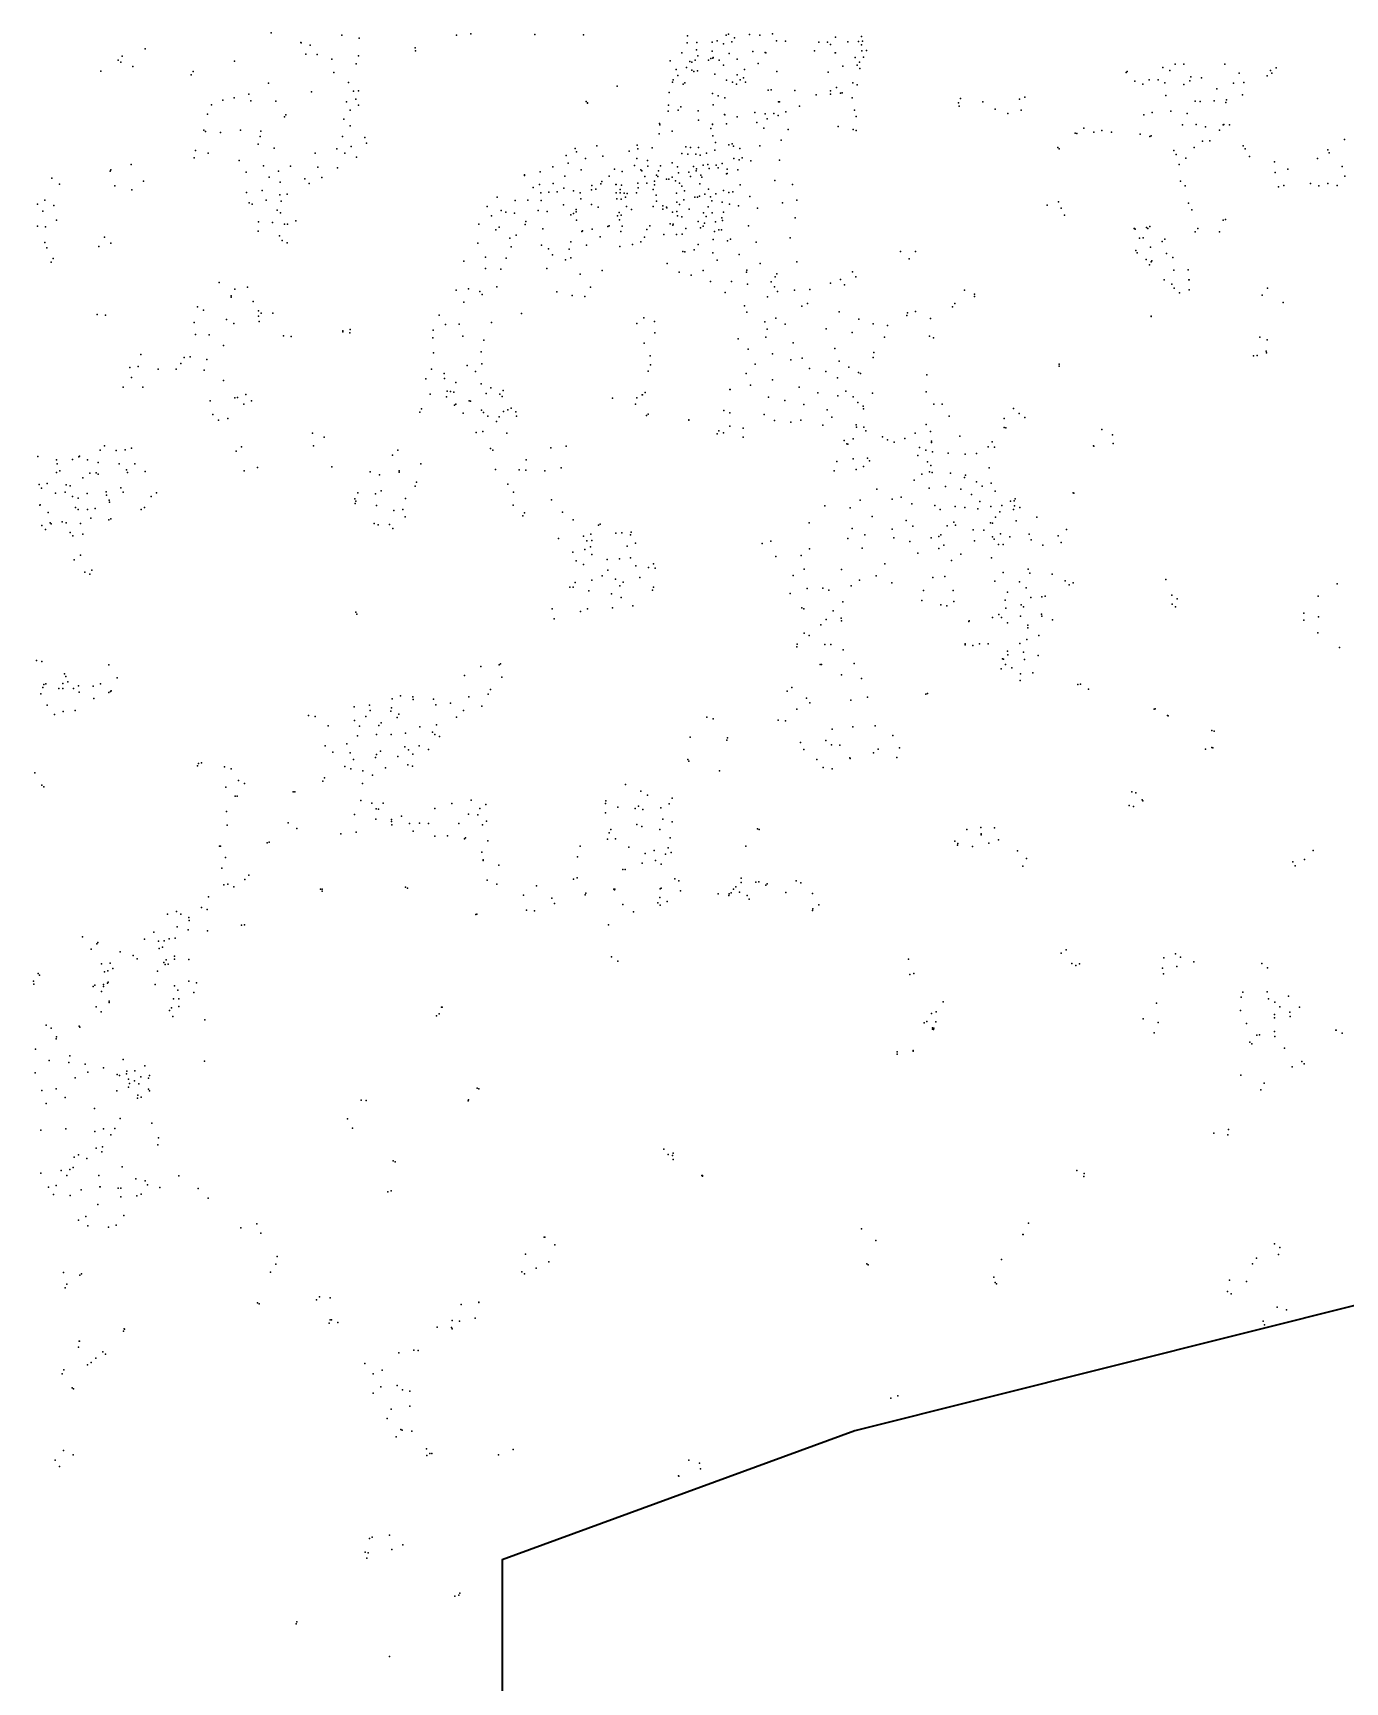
# Model space of a CAD drawing. Header units: millimetres. Extents: x -60275265 to 22802890, y -38578442 to 24337084.
# Drawn here: x -13543878 to -8352878, y -26575804 to -20051304 of the extents above; entities that cross this region are included whole.
import ezdxf

# ---------------------------------------------------------------- set-up
doc = ezdxf.new("R2010")
doc.units = ezdxf.units.MM
doc.header["$MEASUREMENT"] = 0
doc.layers.add('Outline', color=7, linetype='Continuous', true_color=0x000000)
doc.layers.add('particles', color=7, linetype='Continuous', true_color=0x000000)

msp = doc.modelspace()

# ---------------------------------------------------------------- linework, layer by layer
at = {"layer": 'Outline', "color": 3, "lineweight": 35, "true_color": 0x00ff00}
msp.add_lwpolyline([(2388023, -22014924), (1246851, -22397507), (486043, -23034488), (-655070, -23544188), (-1923171, -23926255), (-3444858, -23926255), (-4586030, -23926255), (-6054654, -23291001), (-6234364, -23544188), (-7756052, -24945643), (-10291971, -25582566), (-11687011, -26092266), (-11687011, -27239111), (-10926085, -27748576), (-10672498, -28513120), (-11813952, -29532403), (-12701478, -29022703), (-13842532, -29022703), (-14603457, -30424170), (-14603457, -31698402), (-14857045, -32335606), (-16885907, -32335606), (-18787711, -33099869)], dxfattribs=at)
at = {"layer": 'particles', "color": 93, "true_color": 0x67d435}
for p in [(-12601378, -20051304), (-12484378, -20089304), (-12483378, -20090304), (-12322378, -20060304), (-12253378, -20071304), (-11868378, -20060304), (-11811378, -20055304), (-11558378, -20057304), (-11365378, -20058304), (-10955378, -20090304), (-10954378, -20062304), (-10917378, -20089304), (-10856378, -20088304), (-10837378, -20082304), (-10811378, -20094304), (-10801378, -20059304), (-10792378, -20056304), (-10779378, -20086304), (-10768378, -20070304), (-10709378, -20057304), (-10668378, -20060304), (-10617378, -20055304), (-10602378, -20082304), (-10566378, -20083304), (-10434378, -20088304), (-10400378, -20088304), (-10368378, -20068304), (-10320378, -20086304), (-10277378, -20085304), (-10266378, -20065304), (-10261378, -20084304), (-13207378, -20159304), (-13191378, -20143304), (-13099378, -20114304), (-12464378, -20135304), (-12447378, -20099304), (-12419378, -20136304), (-12361378, -20155304), (-12256378, -20141304), (-12032378, -20110304), (-12030378, -20121304), (-12030378, -20122304), (-10976378, -20129304), (-10923378, -20158304), (-10918378, -20118304), (-10913378, -20142304), (-10871378, -20158304), (-10862378, -20152304), (-10856378, -20123304), (-10854378, -20151304), (-10853378, -20148304), (-10829378, -20159304), (-10789378, -20132304), (-10757378, -20154304), (-10695378, -20124304), (-10647378, -20128304), (-10644378, -20129304), (-10451378, -20121304), (-10388378, -20096304), (-10370378, -20130304), (-10369378, -20130304), (-10290378, -20148304), (-10265378, -20098304), (-10264378, -20122304), (-10257378, -20147304), (-10246378, -20120304), (-13275378, -20202304), (-13196378, -20166304), (-13149378, -20184304), (-12917378, -20216304), (-12910378, -20204304), (-12746378, -20162304), (-12353378, -20207304), (-12265378, -20173304), (-11022378, -20161304), (-10999378, -20195304), (-10992378, -20219304), (-10958378, -20187304), (-10945378, -20164304), (-10937378, -20167304), (-10937378, -20198304), (-10929378, -20204304), (-10914378, -20201304), (-10846378, -20214304), (-10812378, -20178304), (-10757378, -20216304), (-10728378, -20195304), (-10674378, -20172304), (-10600378, -20204304), (-10398378, -20206304), (-10339378, -20182304), (-10282378, -20178304), (-10273378, -20167304), (-10272378, -20191304), (-9218378, -20208304), (-9214378, -20204304), (-9073378, -20188304), (-9046378, -20199304), (-9024378, -20175304), (-8990378, -20174304), (-8962378, -20225304), (-8828378, -20174304), (-8771378, -20210304), (-8661378, -20221304), (-8647378, -20200304), (-8642378, -20210304), (-8625378, -20189304), (-12612378, -20249304), (-12442378, -20284304), (-12295378, -20247304), (-12276378, -20281304), (-12256378, -20280304), (-11232378, -20261304), (-11026378, -20287304), (-11013378, -20246304), (-11010378, -20237304), (-10971378, -20254304), (-10964378, -20248304), (-10855378, -20290304), (-10799378, -20238304), (-10776378, -20246304), (-10760378, -20253304), (-10746378, -20236304), (-10732378, -20229304), (-10725378, -20245304), (-10635378, -20277304), (-10623378, -20276304), (-10529378, -20279304), (-10388378, -20280304), (-10364378, -20267304), (-10349378, -20289304), (-10342378, -20288304), (-10300378, -20248304), (-10282378, -20256304), (-9184378, -20241304), (-9153378, -20254304), (-9127378, -20237304), (-9092378, -20237304), (-9065378, -20248304), (-8990378, -20255304), (-8966378, -20240304), (-8920378, -20229304), (-8860378, -20272304), (-8794378, -20250304), (-8753378, -20247304), (-12837378, -20335304), (-12792378, -20317304), (-12748378, -20308304), (-12690378, -20293304), (-12682378, -20320304), (-12583378, -20321304), (-12303378, -20324304), (-12288378, -20356304), (-12266378, -20313304), (-12256378, -20337304), (-11355378, -20322304), (-11349378, -20328304), (-11349378, -20329304), (-11029378, -20337304), (-10980378, -20343304), (-10852378, -20335304), (-10833378, -20300304), (-10806378, -20307304), (-10594378, -20323304), (-10590378, -20324304), (-10511378, -20340304), (-10445378, -20296304), (-10388378, -20293304), (-10302378, -20307304), (-10293378, -20356304), (-9882378, -20328304), (-9879378, -20341304), (-9874378, -20310304), (-9786378, -20323304), (-9737378, -20352304), (-9640378, -20313304), (-9634378, -20356304), (-9619378, -20305304), (-9061378, -20299304), (-8946378, -20321304), (-8925378, -20322304), (-8870378, -20320304), (-8824378, -20326304), (-8821378, -20316304), (-8758378, -20296304), (-12853378, -20372304), (-12548378, -20383304), (-12543378, -20375304), (-12313378, -20392304), (-12289378, -20418304), (-11065378, -20409304), (-11064378, -20415304), (-11031378, -20361304), (-10991378, -20357304), (-10912378, -20359304), (-10910378, -20396304), (-10855378, -20412304), (-10855378, -20413304), (-10808378, -20373304), (-10806378, -20375304), (-10800378, -20411304), (-10757378, -20383304), (-10688378, -20366304), (-10680378, -20405304), (-10646378, -20371304), (-10639378, -20391304), (-10613378, -20369304), (-10595378, -20378304), (-10565378, -20363304), (-10358378, -20421304), (-10287378, -20381304), (-9686378, -20369304), (-9149378, -20375304), (-9115378, -20366304), (-9041378, -20360304), (-8995378, -20414304), (-8977378, -20370304), (-8942378, -20413304), (-8835378, -20415304), (-8833378, -20415304), (-8832378, -20413304), (-8809378, -20415304), (-12868378, -20436304), (-12861378, -20441304), (-12802378, -20445304), (-12723378, -20435304), (-12644378, -20460304), (-12642378, -20439304), (-12319378, -20460304), (-12231378, -20465304), (-11066378, -20450304), (-11015378, -20440304), (-10862378, -20429304), (-10854378, -20458304), (-10843378, -20484304), (-10652378, -20427304), (-10584378, -20475304), (-10556378, -20433304), (-10299378, -20433304), (-10287378, -20437304), (-9420378, -20448304), (-9413378, -20449304), (-9386378, -20427304), (-9346378, -20443304), (-9314378, -20437304), (-9276378, -20444304), (-9163378, -20452304), (-9125378, -20460304), (-9119378, -20458304), (-8917378, -20479304), (-8905378, -20422304), (-8887378, -20478304), (-8849378, -20435304), (-8355378, -20473304), (-12906378, -20545304), (-12900378, -20516304), (-12851378, -20527304), (-12653378, -20491304), (-12589378, -20507304), (-12427378, -20526304), (-12341378, -20510304), (-12310378, -20527304), (-12285378, -20500304), (-12263378, -20542304), (-12224378, -20487304), (-11434378, -20536304), (-11398378, -20508304), (-11393378, -20521304), (-11358378, -20548304), (-11312378, -20497304), (-11289378, -20539304), (-11185378, -20518304), (-11155378, -20547304), (-11153378, -20495304), (-11150378, -20510304), (-11094378, -20506304), (-10976378, -20528304), (-10961378, -20502304), (-10952378, -20530304), (-10942378, -20504304), (-10921378, -20530304), (-10911378, -20504304), (-10904378, -20535304), (-10879378, -20527304), (-10846378, -20514304), (-10790378, -20494304), (-10777378, -20490304), (-10772378, -20499304), (-10770378, -20548304), (-10747378, -20508304), (-10737378, -20545304), (-10668378, -20497304), (-9489378, -20504304), (-9489378, -20504304), (-9483378, -20509304), (-9030378, -20516304), (-9021378, -20532304), (-8982378, -20546304), (-8949378, -20504304), (-8756378, -20498304), (-8747378, -20509304), (-8731378, -20540304), (-8462378, -20548304), (-8421378, -20513304), (-8415378, -20525304), (-13238378, -20598304), (-13235378, -20593304), (-13155378, -20571304), (-12728378, -20555304), (-12700378, -20602304), (-12632378, -20576304), (-12572378, -20598304), (-12525378, -20578304), (-12417378, -20582304), (-12339378, -20585304), (-11599378, -20612304), (-11599378, -20615304), (-11537378, -20601304), (-11487378, -20581304), (-11439378, -20617304), (-11426378, -20566304), (-11375378, -20593304), (-11264378, -20617304), (-11243378, -20590304), (-11213378, -20599304), (-11163378, -20575304), (-11138378, -20592304), (-11134378, -20597304), (-11112378, -20555304), (-11111378, -20578304), (-11076378, -20613304), (-11069378, -20596304), (-11061378, -20576304), (-11015378, -20565304), (-10993378, -20580304), (-10990378, -20604304), (-10949378, -20602304), (-10930378, -20579304), (-10919378, -20596304), (-10918378, -20589304), (-10901378, -20613304), (-10892378, -20574304), (-10874378, -20571304), (-10868378, -20587304), (-10841378, -20574304), (-10832378, -20584304), (-10817378, -20568304), (-10799378, -20608304), (-10797378, -20590304), (-10797378, -20607304), (-10755378, -20592304), (-10749378, -20553304), (-10703378, -20557304), (-10590378, -20554304), (-9009378, -20572304), (-8631378, -20561304), (-8629378, -20603304), (-8579378, -20590304), (-8364378, -20579304), (-8353378, -20617304), (-13469378, -20626304), (-13439378, -20649304), (-13219378, -20656304), (-13152378, -20671304), (-13106378, -20637304), (-12699378, -20682304), (-12637378, -20674304), (-12609378, -20621304), (-12565378, -20641304), (-12468378, -20628304), (-12451378, -20647304), (-12401378, -20623304), (-11565378, -20662304), (-11539378, -20651304), (-11502378, -20681304), (-11486378, -20646304), (-11469378, -20679304), (-11443378, -20665304), (-11405378, -20676304), (-11334378, -20672304), (-11333378, -20654304), (-11317378, -20669304), (-11297378, -20648304), (-11293378, -20638304), (-11237378, -20651304), (-11236378, -20651304), (-11220378, -20670304), (-11215378, -20653304), (-11150378, -20645304), (-11149378, -20664304), (-11123378, -20619304), (-11115378, -20645304), (-11090378, -20670304), (-11084378, -20637304), (-11084378, -20652304), (-11071378, -20619304), (-11037378, -20630304), (-11028378, -20629304), (-11014378, -20622304), (-11002378, -20636304), (-10985378, -20645304), (-10976378, -20657304), (-10966378, -20675304), (-10942378, -20619304), (-10905378, -20648304), (-10897378, -20622304), (-10871378, -20669304), (-10811378, -20674304), (-10790378, -20682304), (-10775378, -20679304), (-10746378, -20652304), (-10609378, -20635304), (-10539378, -20651304), (-9004378, -20637304), (-8985378, -20656304), (-8616378, -20660304), (-8595378, -20654304), (-8489378, -20646304), (-8456378, -20656304), (-8420378, -20646304), (-8383378, -20655304), (-13525378, -20728304), (-13496378, -20712304), (-13461378, -20733304), (-12688378, -20723304), (-12676378, -20728304), (-12621378, -20712304), (-12567378, -20691304), (-12562378, -20716304), (-12538378, -20689304), (-11747378, -20737304), (-11707378, -20700304), (-11636378, -20714304), (-11585378, -20713304), (-11534378, -20683304), (-11533378, -20714304), (-11445378, -20731304), (-11379378, -20683304), (-11376378, -20707304), (-11334378, -20730304), (-11308378, -20740304), (-11236378, -20683304), (-11234378, -20707304), (-11220378, -20683304), (-11217378, -20709304), (-11204378, -20685304), (-11199378, -20701304), (-11195378, -20737304), (-11193378, -20686304), (-11156378, -20683304), (-11090378, -20738304), (-11078378, -20693304), (-11076378, -20716304), (-11051378, -20735304), (-11037378, -20740304), (-11036378, -20743304), (-10998378, -20685304), (-10996378, -20721304), (-10985378, -20730304), (-10968378, -20711304), (-10925378, -20700304), (-10914378, -20700304), (-10907378, -20696304), (-10886378, -20689304), (-10872378, -20739304), (-10863378, -20699304), (-10858378, -20715304), (-10842378, -20687304), (-10817378, -20721304), (-10788378, -20728304), (-10752378, -20735304), (-10707378, -20698304), (-10677378, -20744304), (-10578378, -20723304), (-10522378, -20712304), (-9531378, -20732304), (-9486378, -20719304), (-9476378, -20744304), (-8972378, -20724304), (-13504378, -20756304), (-13450378, -20792304), (-12651378, -20798304), (-12596378, -20801304), (-12577378, -20752304), (-12564378, -20762304), (-12549378, -20808304), (-12536378, -20808304), (-12503378, -20794304), (-11780378, -20807304), (-11730378, -20775304), (-11691378, -20753304), (-11673378, -20760304), (-11638378, -20764304), (-11596378, -20809304), (-11594378, -20797304), (-11545378, -20754304), (-11509378, -20757304), (-11416378, -20770304), (-11405378, -20765304), (-11395378, -20749304), (-11394378, -20758304), (-11393378, -20792304), (-11231378, -20775304), (-11224378, -20761304), (-11223378, -20790304), (-11216378, -20772304), (-11175378, -20750304), (-11052378, -20748304), (-11022378, -20806304), (-11013378, -20760304), (-11012378, -20812304), (-11010378, -20808304), (-10996378, -20757304), (-10993378, -20774304), (-10976378, -20779304), (-10947378, -20748304), (-10912378, -20797304), (-10890378, -20762304), (-10887378, -20804304), (-10880378, -20777304), (-10856378, -20762304), (-10843378, -20798304), (-10818378, -20782304), (-10815378, -20793304), (-10812378, -20760304), (-10528378, -20782304), (-9463378, -20772304), (-8958378, -20751304), (-8835378, -20791304), (-8826378, -20789304), (-13526378, -20816304), (-13494378, -20818304), (-13261378, -20859304), (-12652378, -20835304), (-12568378, -20853304), (-12557378, -20872304), (-11712378, -20830304), (-11699378, -20819304), (-11657378, -20863304), (-11632378, -20851304), (-11526378, -20826304), (-11416378, -20877304), (-11372378, -20836304), (-11369378, -20834304), (-11331378, -20827304), (-11299378, -20858304), (-11269378, -20817304), (-11264378, -20814304), (-11218378, -20836304), (-11212378, -20815304), (-11139378, -20877304), (-11124378, -20859304), (-11115378, -20829304), (-11103378, -20814304), (-11047378, -20848304), (-10997378, -20848304), (-10975378, -20847304), (-10960378, -20825304), (-10902378, -20822304), (-10892378, -20815304), (-10852378, -20868304), (-10847378, -20836304), (-10830378, -20830304), (-10820378, -20830304), (-10796378, -20873304), (-10784378, -20867304), (-10713378, -20814304), (-10548378, -20861304), (-9187378, -20825304), (-9186378, -20825304), (-9183378, -20827304), (-9166378, -20863304), (-9151378, -20861304), (-9138378, -20820304), (-9133378, -20824304), (-9125378, -20817304), (-9076378, -20876304), (-9066378, -20867304), (-8945378, -20838304), (-8935378, -20825304), (-8849378, -20838304), (-13497378, -20880304), (-13489378, -20901304), (-13463378, -20943304), (-13283378, -20896304), (-13235378, -20882304), (-12538378, -20881304), (-11784378, -20883304), (-11753378, -20938304), (-11671378, -20942304), (-11651378, -20897304), (-11531378, -20891304), (-11504378, -20905304), (-11488378, -20929304), (-11422378, -20907304), (-11415378, -20941304), (-11354378, -20891304), (-11221378, -20896304), (-11171378, -20888304), (-10972378, -20915304), (-10965378, -20917304), (-10927378, -20909304), (-10912378, -20888304), (-10854378, -20921304), (-10750378, -20927304), (-10682378, -20879304), (-10111378, -20916304), (-10052378, -20915304), (-9180378, -20911304), (-9175378, -20921304), (-9122378, -20899304), (-9059378, -20924304), (-9034378, -20939304), (-13471378, -20958304), (-11839378, -20954304), (-11753378, -20983304), (-11692378, -20986304), (-11510378, -20983304), (-11437378, -20949304), (-11379378, -21005304), (-11291378, -20991304), (-11034378, -20963304), (-10987378, -20997304), (-10892378, -20991304), (-10836378, -20950304), (-10721378, -20998304), (-10719378, -20989304), (-10667378, -20963304), (-10601378, -21004304), (-10521378, -20957304), (-10301378, -20996304), (-10077378, -20944304), (-9139378, -20947304), (-9126378, -20968304), (-9120378, -20957304), (-9117378, -20953304), (-9030378, -20989304), (-8973378, -20988304), (-12807378, -21038304), (-12745378, -21065304), (-12695378, -21057304), (-11869378, -21068304), (-11820378, -21063304), (-11708378, -21055304), (-11338378, -21057304), (-10940378, -21009304), (-10863378, -21034304), (-10780378, -21034304), (-10716378, -21045304), (-10623378, -21035304), (-10610378, -21056304), (-10607378, -21016304), (-10531378, -21068304), (-10470378, -21066304), (-10388378, -21041304), (-10348378, -21027304), (-10333378, -21047304), (-10288378, -21016304), (-9858378, -21068304), (-9068378, -21028304), (-9038378, -21045304), (-9029378, -21060304), (-8971378, -21028304), (-8969378, -21028304), (-8969378, -21067304), (-8659378, -21061304), (-12892378, -21134304), (-12759378, -21091304), (-12759378, -21096304), (-12672378, -21114304), (-11839378, -21116304), (-11775378, -21074304), (-11766378, -21086304), (-11471378, -21075304), (-11410378, -21090304), (-11360378, -21094304), (-10805378, -21078304), (-10729378, -21130304), (-10637378, -21095304), (-10598378, -21074304), (-10502378, -21132304), (-10479378, -21121304), (-9905378, -21134304), (-9896378, -21121304), (-9819378, -21084304), (-9818378, -21093304), (-9007378, -21079304), (-8680378, -21089304), (-8597378, -21118304), (-13290378, -21165304), (-13256378, -21167304), (-13256378, -21168304), (-12906378, -21197304), (-12869378, -21148304), (-12778378, -21185304), (-12749378, -21201304), (-12651378, -21150304), (-12651378, -21171304), (-12649378, -21192304), (-12641378, -21160304), (-12594378, -21160304), (-11937378, -21167304), (-11911378, -21204304), (-11857378, -21203304), (-11730378, -21196304), (-11611378, -21161304), (-11154378, -21201304), (-11127378, -21178304), (-11085378, -21192304), (-10719378, -21156304), (-10648378, -21194304), (-10604378, -21179304), (-10567378, -21203304), (-10354378, -21154304), (-10276378, -21183304), (-10220378, -21202304), (-10086378, -21169304), (-10083378, -21158304), (-10052378, -21153304), (-9992378, -21181304), (-9120378, -21172304), (-9119378, -21173304), (-12900378, -21244304), (-12846378, -21245304), (-12552378, -21249304), (-12522378, -21252304), (-12318378, -21230304), (-12317378, -21234304), (-12290378, -21237304), (-12288378, -21224304), (-11961378, -21257304), (-11960378, -21227304), (-11843378, -21250304), (-11760378, -21266304), (-11083378, -21237304), (-10753378, -21261304), (-10644378, -21254304), (-10639378, -21223304), (-10405378, -21221304), (-10302378, -21236304), (-10175378, -21254304), (-10162378, -21208304), (-9996378, -21251304), (-9980378, -21257304), (-8689378, -21255304), (-8661378, -21265304), (-13117378, -21323304), (-12922378, -21332304), (-12790378, -21287304), (-11959378, -21316304), (-11770378, -21313304), (-11126378, -21278304), (-11101378, -21328304), (-10714378, -21302304), (-10618378, -21321304), (-10536378, -21277304), (-10371378, -21300304), (-10217378, -21315304), (-8715378, -21328304), (-8700378, -21327304), (-8665378, -21310304), (-8663378, -21316304), (-13160378, -21375304), (-13128378, -21370304), (-13048378, -21381304), (-12977378, -21381304), (-12958378, -21359304), (-12946378, -21335304), (-12866378, -21385304), (-12856378, -21343304), (-11967378, -21381304), (-11917378, -21398304), (-11826378, -21367304), (-11793378, -21391304), (-11768378, -21360304), (-11109378, -21389304), (-11100378, -21364304), (-10722378, -21398304), (-10686378, -21361304), (-10545378, -21344304), (-10500378, -21337304), (-10471378, -21378304), (-10407378, -21390304), (-10354378, -21349304), (-10315378, -21373304), (-10278378, -21394304), (-10269378, -21398304), (-10219378, -21335304), (-9483378, -21361304), (-9483378, -21369304), (-13187378, -21452304), (-13154378, -21414304), (-13109378, -21452304), (-12790378, -21426304), (-11989378, -21420304), (-11916378, -21418304), (-11870378, -21434304), (-11770378, -21439304), (-11732378, -21455304), (-10786378, -21461304), (-10785378, -21461304), (-10705378, -21445304), (-10617378, -21423304), (-10512378, -21453304), (-10360378, -21415304), (-10007378, -21404304), (-12842378, -21507304), (-12745378, -21494304), (-12734378, -21493304), (-12709378, -21519304), (-12702378, -21481304), (-12679378, -21507304), (-11972378, -21480304), (-11907378, -21490304), (-11905378, -21468304), (-11891378, -21470304), (-11878378, -21472304), (-11876378, -21524304), (-11870378, -21520304), (-11818378, -21507304), (-11813378, -21508304), (-11750378, -21477304), (-11696378, -21480304), (-11687378, -21489304), (-11683378, -21466304), (-11251378, -21496304), (-11160378, -21520304), (-11155378, -21494304), (-11133378, -21483304), (-11132378, -21483304), (-11121378, -21473304), (-10634378, -21492304), (-10569378, -21505304), (-10494378, -21521304), (-10438378, -21475304), (-10359378, -21486304), (-10327378, -21468304), (-10298378, -21491304), (-10280378, -21513304), (-10259378, -21528304), (-10222378, -21476304), (-10010378, -21471304), (-9979378, -21519304), (-9946378, -21519304), (-12832378, -21560304), (-12809378, -21583304), (-12773378, -21576304), (-12013378, -21551304), (-12007378, -21538304), (-12007378, -21538304), (-11841378, -21555304), (-11769378, -21543304), (-11761378, -21553304), (-11744378, -21567304), (-11710378, -21588304), (-11699378, -21570304), (-11682378, -21548304), (-11665378, -21542304), (-11651378, -21536304), (-11633378, -21550304), (-11630378, -21567304), (-11116378, -21564304), (-11109378, -21559304), (-10949378, -21582304), (-10949378, -21583304), (-10949378, -21583304), (-10810378, -21545304), (-10786378, -21554304), (-10650378, -21561304), (-10610378, -21584304), (-10545378, -21591304), (-10506378, -21583304), (-10401378, -21542304), (-10383378, -21571304), (-10258378, -21538304), (-9919378, -21567304), (-9701378, -21576304), (-9664378, -21537304), (-9642378, -21557304), (-9619378, -21573304), (-12438378, -21635304), (-12391378, -21650304), (-11790378, -21632304), (-11764378, -21628304), (-11669378, -21635304), (-10836378, -21637304), (-10830378, -21625304), (-10812378, -21633304), (-10786378, -21607304), (-10734378, -21615304), (-10734378, -21650304), (-10418378, -21603304), (-10298378, -21657304), (-10287378, -21601304), (-10285378, -21610304), (-10256378, -21610304), (-10248378, -21625304), (-10183378, -21649304), (-10162378, -21661304), (-10094378, -21656304), (-10053378, -21635304), (-10010378, -21600304), (-9993378, -21628304), (-9877378, -21646304), (-9701378, -21612304), (-9695378, -21613304), (-9314378, -21620304), (-9272378, -21641304), (-13359378, -21725304), (-13278378, -21702304), (-13261378, -21685304), (-13215378, -21703304), (-13179378, -21700304), (-13154378, -21694304), (-12739378, -21705304), (-12719378, -21689304), (-12433378, -21684304), (-12121378, -21722304), (-12100378, -21701304), (-11734378, -21695304), (-11724378, -21702304), (-11494378, -21692304), (-11434378, -21686304), (-10334378, -21664304), (-10324378, -21676304), (-10320378, -21678304), (-10136378, -21670304), (-10043378, -21723304), (-10036378, -21691304), (-10011378, -21701304), (-9989378, -21666304), (-9988378, -21671304), (-9984378, -21708304), (-9922378, -21713304), (-9856378, -21717304), (-9810378, -21715304), (-9765378, -21689304), (-9748378, -21669304), (-9739378, -21690304), (-9347378, -21684304), (-9346378, -21686304), (-9270378, -21675304), (-13524378, -21727304), (-13450378, -21740304), (-13450378, -21790304), (-13448378, -21756304), (-13437378, -21783304), (-13387378, -21738304), (-13362378, -21728304), (-13328378, -21740304), (-13293378, -21791304), (-13285378, -21750304), (-13202378, -21756304), (-13174378, -21780304), (-13170378, -21790304), (-13141378, -21756304), (-13099378, -21786304), (-12708378, -21783304), (-12655378, -21770304), (-12361378, -21768304), (-12209378, -21788304), (-12095378, -21784304), (-12095378, -21789304), (-12009378, -21756304), (-11714378, -21778304), (-11620378, -21780304), (-11593378, -21781304), (-11592378, -21740304), (-11519378, -21783304), (-11454378, -21772304), (-10374378, -21784304), (-10363378, -21746304), (-10298378, -21736304), (-10287378, -21778304), (-10258378, -21766304), (-10242378, -21733304), (-10234378, -21744304), (-10004378, -21748304), (-9996378, -21787304), (-9991378, -21762304), (-9986378, -21790304), (-9760378, -21771304), (-13519378, -21837304), (-13510378, -21852304), (-13487378, -21833304), (-13412378, -21839304), (-13397378, -21843304), (-13346378, -21811304), (-13319378, -21793304), (-13286378, -21796304), (-13196378, -21851304), (-12172378, -21799304), (-12032378, -21844304), (-12026378, -21828304), (-11665378, -21836304), (-10205378, -21856304), (-10057378, -21820304), (-10027378, -21797304), (-9998378, -21852304), (-9933378, -21846304), (-9914378, -21792304), (-9873378, -21856304), (-9858378, -21810304), (-9854378, -21800304), (-9811378, -21827304), (-9788378, -21844304), (-9752378, -21832304), (-13517378, -21919304), (-13515378, -21918304), (-13455378, -21872304), (-13416378, -21868304), (-13387378, -21885304), (-13365378, -21892304), (-13329378, -21873304), (-13254378, -21866304), (-13253378, -21880304), (-13242378, -21900304), (-13241378, -21908304), (-13187378, -21868304), (-13076378, -21885304), (-13055378, -21871304), (-12270378, -21894304), (-12269378, -21913304), (-12266378, -21903304), (-12258378, -21870304), (-12188378, -21874304), (-12185378, -21920304), (-12166378, -21863304), (-12069378, -21893304), (-11644378, -21919304), (-11642378, -21868304), (-11492378, -21898304), (-10411378, -21922304), (-10271378, -21899304), (-10144378, -21896304), (-10109378, -21887304), (-10067378, -21914304), (-9975378, -21921304), (-9830378, -21877304), (-9797378, -21905304), (-9737378, -21864304), (-9710378, -21921304), (-9676378, -21903304), (-9661378, -21902304), (-9660378, -21922304), (-9657378, -21894304), (-9428378, -21871304), (-9428378, -21871304), (-9425378, -21872304), (-13483378, -21948304), (-13428378, -21985304), (-13375378, -21928304), (-13365378, -21936304), (-13328378, -21937304), (-13314378, -21971304), (-13297378, -21932304), (-13243378, -21977304), (-13236378, -21973304), (-13116378, -21937304), (-13102378, -21928304), (-12116378, -21940304), (-12080378, -21937304), (-12071378, -21966304), (-11606378, -21962304), (-11599378, -21950304), (-11448378, -21947304), (-11406378, -21977304), (-10310378, -21930304), (-10223378, -21964304), (-10089378, -21980304), (-9954378, -21937304), (-9900378, -21986304), (-9895378, -21924304), (-9857378, -21928304), (-9805378, -21934304), (-9754378, -21924304), (-9736378, -21967304), (-9718378, -21946304), (-9664378, -21936304), (-9653378, -21981304), (-9639378, -21928304), (-9572378, -21967304), (-13508378, -22000304), (-13494378, -22016304), (-13476378, -21989304), (-13472378, -21993304), (-13412378, -21989304), (-13397378, -22028304), (-13386378, -22041304), (-13356378, -21992304), (-13346378, -22034304), (-12194378, -21992304), (-12178378, -21997304), (-12133378, -21996304), (-12120378, -22011304), (-11464378, -22051304), (-11366378, -22042304), (-11336378, -22034304), (-11306378, -21999304), (-11299378, -21995304), (-11237378, -22030304), (-11214378, -22029304), (-11179378, -22037304), (-11177378, -22026304), (-10472378, -21989304), (-10320378, -22051304), (-10302378, -22011304), (-10252378, -22036304), (-10144378, -22014304), (-10137378, -22048304), (-10062378, -22002304), (-9990378, -22048304), (-9960378, -22043304), (-9951378, -22036304), (-9927378, -22001304), (-9894378, -21999304), (-9824378, -22017304), (-9782378, -22018304), (-9755378, -21989304), (-9747378, -21991304), (-9747378, -22045304), (-9715378, -22033304), (-9678378, -22044304), (-9602378, -22034304), (-9487378, -22041304), (-9455378, -22016304), (-13355378, -22117304), (-11408378, -22105304), (-11360378, -22094304), (-11352378, -22061304), (-11338378, -22084304), (-11333378, -22115304), (-11332378, -22059304), (-11193378, -22082304), (-11160378, -22070304), (-10658378, -22071304), (-10624378, -22062304), (-10471378, -22092304), (-10263378, -22089304), (-10074378, -22063304), (-10043378, -22109304), (-9960378, -22091304), (-9940378, -22077304), (-9872378, -22113304), (-9818378, -22060304), (-9740378, -22054304), (-9723378, -22075304), (-9705378, -22075304), (-9594378, -22056304), (-9548378, -22078304), (-9476378, -22067304), (-13380378, -22136304), (-13311378, -22177304), (-11395378, -22140304), (-11366378, -22154304), (-11272378, -22134304), (-11269378, -22176304), (-11223378, -22131304), (-11179378, -22127304), (-11158378, -22159304), (-11108378, -22166304), (-11088378, -22152304), (-11082378, -22169304), (-10605378, -22122304), (-10504378, -22118304), (-10492378, -22172304), (-10344378, -22174304), (-10173378, -22152304), (-9909378, -22138304), (-9751378, -22128304), (-9606378, -22172304), (-13338378, -22184304), (-13318378, -22192304), (-11419378, -22244304), (-11406378, -22244304), (-11399378, -22225304), (-11332378, -22216304), (-11291378, -22199304), (-11239378, -22212304), (-11221378, -22238304), (-11209378, -22224304), (-11142378, -22205304), (-11089378, -22244304), (-10536378, -22198304), (-10419378, -22247304), (-10307378, -22239304), (-10273378, -22216304), (-10207378, -22199304), (-10146378, -22226304), (-9983378, -22206304), (-9936378, -22202304), (-9738378, -22220304), (-9705378, -22186304), (-9640378, -22223304), (-9614378, -22246304), (-9600378, -22188304), (-9511378, -22192304), (-9460378, -22219304), (-9444378, -22235304), (-9428378, -22226304), (-9062378, -22213304), (-9061378, -22213304), (-8383378, -22231304), (-11344378, -22258304), (-11255378, -22270304), (-11217378, -22285304), (-11092378, -22255304), (-10548378, -22269304), (-10481378, -22249304), (-10395378, -22255304), (-10340378, -22302304), (-10027378, -22296304), (-10020378, -22257304), (-9903378, -22257304), (-9900378, -22300304), (-9697378, -22295304), (-9688378, -22263304), (-9596378, -22284304), (-9552378, -22282304), (-9539378, -22279304), (-9038378, -22275304), (-9037378, -22311304), (-9016378, -22290304), (-8459378, -22279304), (-12266378, -22343304), (-12262378, -22351304), (-11490378, -22329304), (-11482378, -22369304), (-11377378, -22340304), (-11350378, -22330304), (-11251378, -22325304), (-11170378, -22318304), (-10502378, -22326304), (-10494378, -22330304), (-10405378, -22372304), (-10378378, -22337304), (-10346378, -22366304), (-10344378, -22377304), (-9952378, -22314304), (-9928378, -22318304), (-9840378, -22377304), (-9747378, -22364304), (-9722378, -22352304), (-9712378, -22364304), (-9695378, -22327304), (-9637378, -22359304), (-9634378, -22314304), (-9625378, -22322304), (-9554378, -22350304), (-9552378, -22358304), (-9510378, -22373304), (-9023378, -22322304), (-8516378, -22346304), (-8516378, -22374304), (-8458378, -22361304), (-10493378, -22426304), (-10472378, -22435304), (-10426378, -22393304), (-9841378, -22380304), (-9688378, -22385304), (-9607378, -22394304), (-9607378, -22405304), (-9564378, -22435304), (-8460378, -22424304), (-10521378, -22480304), (-10520378, -22469304), (-10410378, -22470304), (-10387378, -22471304), (-10338378, -22492304), (-9856378, -22468304), (-9856378, -22472304), (-9825378, -22474304), (-9798378, -22468304), (-9765378, -22468304), (-9688378, -22497304), (-9639378, -22466304), (-9625378, -22501304), (-9611378, -22451304), (-8374378, -22483304), (-13530378, -22534304), (-13508378, -22538304), (-13244378, -22551304), (-13243378, -22551304), (-11771378, -22558304), (-11699378, -22551304), (-11694378, -22547304), (-10429378, -22550304), (-10424378, -22549304), (-10424378, -22549304), (-10294378, -22546304), (-9713378, -22567304), (-9707378, -22527304), (-9704378, -22528304), (-9696378, -22550304), (-9686378, -22511304), (-9671378, -22563304), (-9620378, -22530304), (-9567378, -22514304), (-13500378, -22629304), (-13493378, -22626304), (-13426378, -22625304), (-13419378, -22587304), (-13414378, -22597304), (-13405378, -22618304), (-13363378, -22634304), (-13305378, -22635304), (-13276378, -22626304), (-13210378, -22602304), (-11836378, -22593304), (-11689378, -22600304), (-10345378, -22590304), (-10265378, -22605304), (-9638378, -22613304), (-9637378, -22587304), (-9587378, -22583304), (-9410378, -22629304), (-9399378, -22627304), (-13512378, -22666304), (-13505378, -22641304), (-13441378, -22644304), (-13425378, -22645304), (-13383378, -22645304), (-13361378, -22659304), (-13303378, -22684304), (-13244378, -22661304), (-13237378, -22656304), (-13234378, -22654304), (-12123378, -22685304), (-12089378, -22674304), (-12041378, -22678304), (-12039378, -22688304), (-11959378, -22687304), (-11891378, -22703304), (-11819378, -22678304), (-11743378, -22667304), (-11733378, -22649304), (-10559378, -22655304), (-10541378, -22641304), (-10483378, -22683304), (-10470378, -22701304), (-10308378, -22691304), (-10242378, -22679304), (-10011378, -22667304), (-10011378, -22667304), (-10004378, -22664304), (-9368378, -22647304), (-13487378, -22710304), (-13459378, -22747304), (-13424378, -22736304), (-13376378, -22731304), (-12453378, -22752304), (-12427378, -22756304), (-12273378, -22717304), (-12227378, -22755304), (-12212378, -22710304), (-12209378, -22732304), (-12128378, -22734304), (-12125378, -22721304), (-12103378, -22759304), (-12096378, -22746304), (-11949378, -22709304), (-11868378, -22758304), (-11840378, -22732304), (-11768378, -22715304), (-10877378, -22758304), (-10853378, -22765304), (-10595378, -22770304), (-10521378, -22727304), (-9107378, -22727304), (-9104378, -22725304), (-9055378, -22751304), (-9052378, -22753304), (-12375378, -22792304), (-12271378, -22771304), (-12259378, -22832304), (-12251378, -22794304), (-12184378, -22827304), (-12184378, -22827304), (-12175378, -22791304), (-12166378, -22781304), (-12127378, -22827304), (-12070378, -22821304), (-12013378, -22796304), (-11963378, -22818304), (-11954378, -22827304), (-11947378, -22788304), (-11935378, -22834304), (-10566378, -22773304), (-10382378, -22806304), (-10300378, -22796304), (-10212378, -22792304), (-10142378, -22830304), (-8879378, -22811304), (-8870378, -22814304), (-12388378, -22871304), (-12357378, -22897304), (-12302378, -22864304), (-12288378, -22899304), (-12168378, -22893304), (-12072378, -22876304), (-12058378, -22887304), (-12016378, -22872304), (-11978378, -22886304), (-10943378, -22837304), (-10798378, -22849304), (-10796378, -22840304), (-10507378, -22858304), (-10494378, -22886304), (-10407378, -22850304), (-10384378, -22867304), (-10351378, -22869304), (-10218378, -22899304), (-10199378, -22884304), (-10115378, -22879304), (-8905378, -22885304), (-8880378, -22878304), (-8875378, -22879304), (-12893378, -22951304), (-12889378, -22941304), (-12877378, -22939304), (-12786378, -22954304), (-12760378, -22962304), (-12310378, -22953304), (-12286378, -22963304), (-12275378, -22926304), (-12189378, -22917304), (-12184378, -22906304), (-12149378, -22959304), (-12100378, -22913304), (-12061378, -22947304), (-12042378, -22952304), (-12040378, -22904304), (-10952378, -22926304), (-10949378, -22932304), (-10442378, -22925304), (-10417378, -22957304), (-10381378, -22963304), (-10312378, -22919304), (-10311378, -22921304), (-10126378, -22918304), (-10126378, -22918304), (-13536378, -22978304), (-13508378, -23027304), (-12730378, -23008304), (-12706378, -23021304), (-12397378, -23011304), (-12390378, -22998304), (-12240378, -23021304), (-12240378, -23021304), (-12238378, -22971304), (-12200378, -22988304), (-11199378, -23025304), (-10827378, -22971304), (-13501378, -23033304), (-12780378, -23035304), (-12743378, -23071304), (-12736378, -23071304), (-12514378, -23053304), (-12508378, -23054304), (-12247378, -23088304), (-11810378, -23086304), (-11277378, -23089304), (-11138378, -23051304), (-11112378, -23066304), (-11014378, -23078304), (-9196378, -23053304), (-9180378, -23057304), (-9155378, -23085304), (-9153378, -23089304), (-9153378, -23089304), (-12778378, -23131304), (-12272378, -23143304), (-12203378, -23098304), (-12186378, -23121304), (-12176378, -23122304), (-12158378, -23098304), (-12086378, -23150304), (-11953378, -23119304), (-11886378, -23100304), (-11820378, -23142304), (-11783378, -23144304), (-11775378, -23119304), (-11752378, -23104304), (-11279378, -23099304), (-11279378, -23136304), (-11230378, -23114304), (-11161378, -23119304), (-11148378, -23110304), (-11131378, -23123304), (-11060378, -23117304), (-11027378, -23101304), (-9207378, -23107304), (-9190378, -23112304), (-12775378, -23185304), (-12534378, -23176304), (-12534378, -23176304), (-12499378, -23199304), (-12325378, -23220304), (-12265378, -23213304), (-12187378, -23162304), (-12125378, -23163304), (-12125378, -23171304), (-12124378, -23184304), (-12054378, -23179304), (-12039378, -23209304), (-12014378, -23178304), (-11979378, -23179304), (-11859378, -23179304), (-11765378, -23184304), (-11749378, -23170304), (-11264378, -23216304), (-11257378, -23202304), (-11154378, -23183304), (-11134378, -23191304), (-11064378, -23202304), (-11052378, -23162304), (-11014378, -23172304), (-10677378, -23200304), (-10671378, -23203304), (-9849378, -23203304), (-9794378, -23194304), (-9792378, -23220304), (-9792378, -23224304), (-9739378, -23196304), (-12805378, -23268304), (-12805378, -23268304), (-12801378, -23268304), (-12617378, -23255304), (-12609378, -23253304), (-11953378, -23229304), (-11903378, -23227304), (-11836378, -23240304), (-11832378, -23235304), (-11768378, -23292304), (-11744378, -23247304), (-11379378, -23269304), (-11271378, -23241304), (-11239378, -23240304), (-11186378, -23273304), (-11086378, -23286304), (-11031378, -23275304), (-11023378, -23236304), (-10723378, -23268304), (-10723378, -23268304), (-9896378, -23248304), (-9886378, -23265304), (-9885378, -23258304), (-9826378, -23270304), (-9762378, -23257304), (-9724378, -23243304), (-9648378, -23287304), (-8479378, -23286304), (-12796378, -23356304), (-12782378, -23313304), (-11763378, -23323304), (-11763378, -23325304), (-11700378, -23343304), (-11389378, -23311304), (-11133378, -23336304), (-11122378, -23297304), (-11080378, -23325304), (-11058378, -23339304), (-11041378, -23300304), (-11019378, -23293304), (-9627378, -23348304), (-9613378, -23317304), (-8559378, -23330304), (-8550378, -23346304), (-8513378, -23321304), (-12788378, -23422304), (-12772378, -23419304), (-12705378, -23400304), (-12689378, -23383304), (-11746378, -23403304), (-11708378, -23419304), (-11405378, -23399304), (-11391378, -23394304), (-11210378, -23361304), (-11200378, -23361304), (-11004378, -23398304), (-10988378, -23406304), (-10741378, -23395304), (-10741378, -23412304), (-10684378, -23411304), (-10672378, -23409304), (-10639378, -23417304), (-10524378, -23406304), (-10505378, -23413304), (-12849378, -23469304), (-12749378, -23429304), (-12406378, -23439304), (-12400378, -23446304), (-12399378, -23438304), (-12070378, -23431304), (-12062378, -23435304), (-11603378, -23462304), (-11552378, -23426304), (-11491378, -23474304), (-11359378, -23461304), (-11356378, -23455304), (-11246378, -23439304), (-11243378, -23441304), (-11242378, -23439304), (-11064378, -23472304), (-11062378, -23437304), (-11058378, -23434304), (-11035378, -23487304), (-10981378, -23445304), (-10832378, -23457304), (-10790378, -23464304), (-10789378, -23457304), (-10781378, -23453304), (-10772378, -23439304), (-10772378, -23439304), (-10763378, -23429304), (-10748378, -23450304), (-10718378, -23464304), (-10710378, -23478304), (-10644378, -23423304), (-10565378, -23452304), (-10460378, -23456304), (-13011378, -23537304), (-12976378, -23527304), (-12958378, -23537304), (-12927378, -23550304), (-12877378, -23511304), (-12854378, -23519304), (-11791378, -23539304), (-11788378, -23538304), (-11788378, -23538304), (-11591378, -23521304), (-11559378, -23524304), (-11480378, -23495304), (-11210378, -23499304), (-11167378, -23528304), (-11071378, -23492304), (-11062378, -23502304), (-10459378, -23523304), (-10458378, -23517304), (-10434378, -23500304), (-13065378, -23609304), (-12973378, -23588304), (-12930378, -23599304), (-12926378, -23562304), (-12853378, -23603304), (-12718378, -23581304), (-12718378, -23581304), (-12707378, -23579304), (-11267378, -23579304), (-13348378, -23627304), (-13313378, -23676304), (-13291378, -23655304), (-13287378, -23649304), (-13102378, -23636304), (-13047378, -23644304), (-13044378, -23673304), (-13031378, -23668304), (-13025378, -23643304), (-13005378, -23635304), (-12981378, -23633304), (-9456378, -23679304), (-13273378, -23734304), (-13238378, -23731304), (-13198378, -23687304), (-13147378, -23701304), (-13131378, -23714304), (-13026378, -23729304), (-13021378, -23736304), (-13016378, -23718304), (-13009378, -23735304), (-12984378, -23703304), (-12983378, -23716304), (-12927378, -23717304), (-11255378, -23706304), (-11229378, -23724304), (-10080378, -23715304), (-9475378, -23692304), (-9434378, -23732304), (-9418378, -23740304), (-9403378, -23734304), (-9070378, -23710304), (-9023378, -23695304), (-9018378, -23745304), (-9003378, -23708304), (-8950378, -23726304), (-8682378, -23733304), (-13542378, -23803304), (-13523378, -23772304), (-13518378, -23779304), (-13260378, -23766304), (-13249378, -23810304), (-13248378, -23762304), (-13246378, -23807304), (-13228378, -23753304), (-13051378, -23763304), (-12927378, -23803304), (-12896378, -23809304), (-10074378, -23776304), (-10058378, -23772304), (-9075378, -23751304), (-9071378, -23774304), (-8659378, -23750304), (-13540378, -23815304), (-13305378, -23824304), (-13299378, -23819304), (-13273378, -23843304), (-13264378, -23816304), (-13264378, -23823304), (-13060378, -23816304), (-12987378, -23872304), (-12984378, -23821304), (-12970378, -23838304), (-12967378, -23873304), (-12907378, -23848304), (-8763378, -23866304), (-8757378, -23846304), (-8660378, -23845304), (-8655378, -23873304), (-8576378, -23862304), (-13293378, -23904304), (-13274378, -23924304), (-13242378, -23882304), (-13242378, -23887304), (-13004378, -23919304), (-12995378, -23908304), (-12990378, -23943304), (-12966378, -23903304), (-11947378, -23940304), (-11936378, -23932304), (-11927378, -23905304), (-11924378, -23906304), (-9988378, -23930304), (-9970378, -23924304), (-9942378, -23884304), (-9099378, -23890304), (-8766378, -23918304), (-8632378, -23934304), (-8630378, -23885304), (-8611378, -23904304), (-8571378, -23925304), (-8570378, -23942304), (-8532378, -23906304), (-13491378, -23977304), (-13472378, -23989304), (-13361378, -23980304), (-13358378, -23985304), (-12863378, -23955304), (-10018378, -23968304), (-10007378, -23962304), (-9985378, -23987304), (-9985378, -23992304), (-9981378, -23994304), (-9979378, -23989304), (-9971378, -23964304), (-9151378, -23951304), (-9108378, -24007304), (-9092378, -23966304), (-8742378, -23970304), (-8632378, -23947304), (-8631378, -24002304), (-8389378, -23996304), (-8388378, -23996304), (-8364378, -24008304), (-13533378, -24071304), (-13452378, -24031304), (-13451378, -24023304), (-8729378, -24044304), (-8721378, -24051304), (-8701378, -24016304), (-8691378, -24015304), (-8630378, -24022304), (-8592378, -24067304), (-13479378, -24117304), (-13401378, -24125304), (-13398378, -24098304), (-13337378, -24131304), (-13187378, -24113304), (-13101378, -24138304), (-12865378, -24119304), (-10125378, -24091304), (-10124378, -24082304), (-10061378, -24077304), (-10061378, -24080304), (-8523378, -24121304), (-8514378, -24129304), (-13535378, -24165304), (-13377378, -24185304), (-13327378, -24163304), (-13264378, -24146304), (-13264378, -24146304), (-13211378, -24172304), (-13201378, -24176304), (-13173378, -24169304), (-13172378, -24158304), (-13166378, -24190304), (-13142378, -24197304), (-13141378, -24157304), (-13117378, -24181304), (-13086378, -24186304), (-13082378, -24176304), (-8765378, -24174304), (-8561378, -24142304), (-13509378, -24235304), (-13452378, -24229304), (-13416378, -24263304), (-13212378, -24237304), (-13165378, -24222304), (-13161378, -24207304), (-13130378, -24265304), (-13129378, -24254304), (-13125378, -24209304), (-13116378, -24262304), (-13086378, -24230304), (-13082378, -24237304), (-11786378, -24226304), (-11779378, -24229304), (-8686378, -24232304), (-8673378, -24206304), (-13491378, -24287304), (-13300378, -24307304), (-12245378, -24274304), (-12225378, -24275304), (-11822378, -24276304), (-11821378, -24272304), (-13512378, -24392304), (-13413378, -24387304), (-13299378, -24398304), (-13264378, -24387304), (-13219378, -24386304), (-13199378, -24346304), (-13073378, -24365304), (-12299378, -24347304), (-12280378, -24384304), (-12279378, -24384304), (-8813378, -24390304), (-13293378, -24463304), (-13269378, -24458304), (-13236378, -24410304), (-13049378, -24450304), (-13047378, -24423304), (-8872378, -24404304), (-8816378, -24411304), (-13380378, -24499304), (-13364378, -24490304), (-13330378, -24504304), (-13271378, -24478304), (-12118378, -24514304), (-12111378, -24518304), (-11048378, -24467304), (-11031378, -24489304), (-11013378, -24492304), (-11011378, -24483304), (-11010378, -24508304), (-13513378, -24562304), (-13432378, -24552304), (-13410378, -24571304), (-13398378, -24548304), (-13384378, -24540304), (-13283378, -24572304), (-13191378, -24537304), (-13136378, -24584304), (-13100378, -24593304), (-12967378, -24573304), (-10897378, -24571304), (-10895378, -24571304), (-10894378, -24574304), (-9413378, -24551304), (-9386378, -24575304), (-9385378, -24564304), (-13482378, -24617304), (-13462378, -24647304), (-13452378, -24611304), (-13397378, -24650304), (-13353378, -24628304), (-13279378, -24616304), (-13278378, -24616304), (-13206378, -24621304), (-13196378, -24621304), (-13196378, -24656304), (-13133378, -24652304), (-13116378, -24645304), (-13091378, -24608304), (-13042378, -24619304), (-12890378, -24623304), (-12851378, -24661304), (-12139378, -24636304), (-12139378, -24636304), (-12127378, -24632304), (-13287378, -24686304), (-13364378, -24748304), (-13334378, -24733304), (-13327378, -24770304), (-13245378, -24776304), (-13215378, -24768304), (-13184378, -24730304), (-12721378, -24779304), (-12658378, -24763304), (-10266378, -24782304), (-10266378, -24782304), (-9605378, -24760304), (-12642378, -24799304), (-11521378, -24816304), (-11519378, -24816304), (-11479378, -24846304), (-10209378, -24828304), (-10209378, -24829304), (-9627378, -24805304), (-9626378, -24805304), (-8631378, -24842304), (-8611378, -24856304), (-12583378, -24922304), (-12577378, -24892304), (-11595378, -24883304), (-11502378, -24913304), (-10245378, -24921304), (-9711378, -24904304), (-8718378, -24921304), (-8703378, -24899304), (-8616378, -24884304), (-13423378, -24955304), (-13358378, -24966304), (-13352378, -24961304), (-12604378, -24954304), (-11610378, -24952304), (-11599378, -24960304), (-11553378, -24938304), (-10239378, -24925304), (-9742378, -24974304), (-8810378, -24985304), (-13416378, -25016304), (-13409378, -25002304), (-12410378, -25051304), (-9737378, -24995304), (-9731378, -25000304), (-8817378, -25031304), (-8803378, -25040304), (-8742378, -24991304), (-12655378, -25075304), (-12649378, -25079304), (-12422378, -25063304), (-12368378, -25056304), (-11849378, -25082304), (-11780378, -25074304), (-11779378, -25073304), (-8621378, -25092304), (-8584378, -25103304), (-13183378, -25178304), (-13182378, -25180304), (-12372378, -25156304), (-12368378, -25143304), (-12362378, -25143304), (-12338378, -25153304), (-11944378, -25171304), (-11888378, -25173304), (-11885378, -25145304), (-11885378, -25178304), (-11856378, -25148304), (-11794378, -25136304), (-8676378, -25148304), (-8671378, -25162304), (-13361378, -25227304), (-13360378, -25227304), (-13185378, -25187304), (-13364378, -25251304), (-13313378, -25311304), (-13295378, -25294304), (-13267378, -25269304), (-13257378, -25278304), (-12096378, -25273304), (-12037378, -25263304), (-12020378, -25264304), (-13428378, -25356304), (-13421378, -25340304), (-13328378, -25321304), (-12230378, -25315304), (-12197378, -25356304), (-12162378, -25341304), (-13388378, -25411304), (-13383378, -25415304), (-12198378, -25433304), (-12167378, -25408304), (-12102378, -25402304), (-12081378, -25419304), (-12053378, -25425304), (-10122378, -25443304), (-12127378, -25496304), (-12053378, -25484304), (-10150378, -25452304), (-12142378, -25533304), (-12106378, -25605304), (-12088378, -25576304), (-12083378, -25579304), (-12045378, -25583304), (-13456378, -25698304), (-13423378, -25659304), (-13385378, -25676304), (-11987378, -25653304), (-11985378, -25679304), (-11974378, -25672304), (-11966378, -25671304), (-11702378, -25677304), (-11644378, -25655304), (-11644378, -25655304), (-10949378, -25698304), (-13438378, -25723304), (-10989378, -25760304), (-10988378, -25761304), (-10907378, -25709304), (-10903378, -25732304), (-12212378, -26008304), (-12201378, -26003304), (-12133378, -25994304), (-12229378, -26062304), (-12223378, -26085304), (-12218378, -26065304), (-12124378, -26051304), (-12080378, -26033304), (-11855378, -26224304), (-11875378, -26236304), (-11858378, -26232304), (-12502378, -26345304), (-12502378, -26345304), (-12500378, -26338304), (-12133378, -26474304), (-12133378, -26474304)]:
    msp.add_point(p, dxfattribs=at)

doc.saveas('drawing.dxf')
